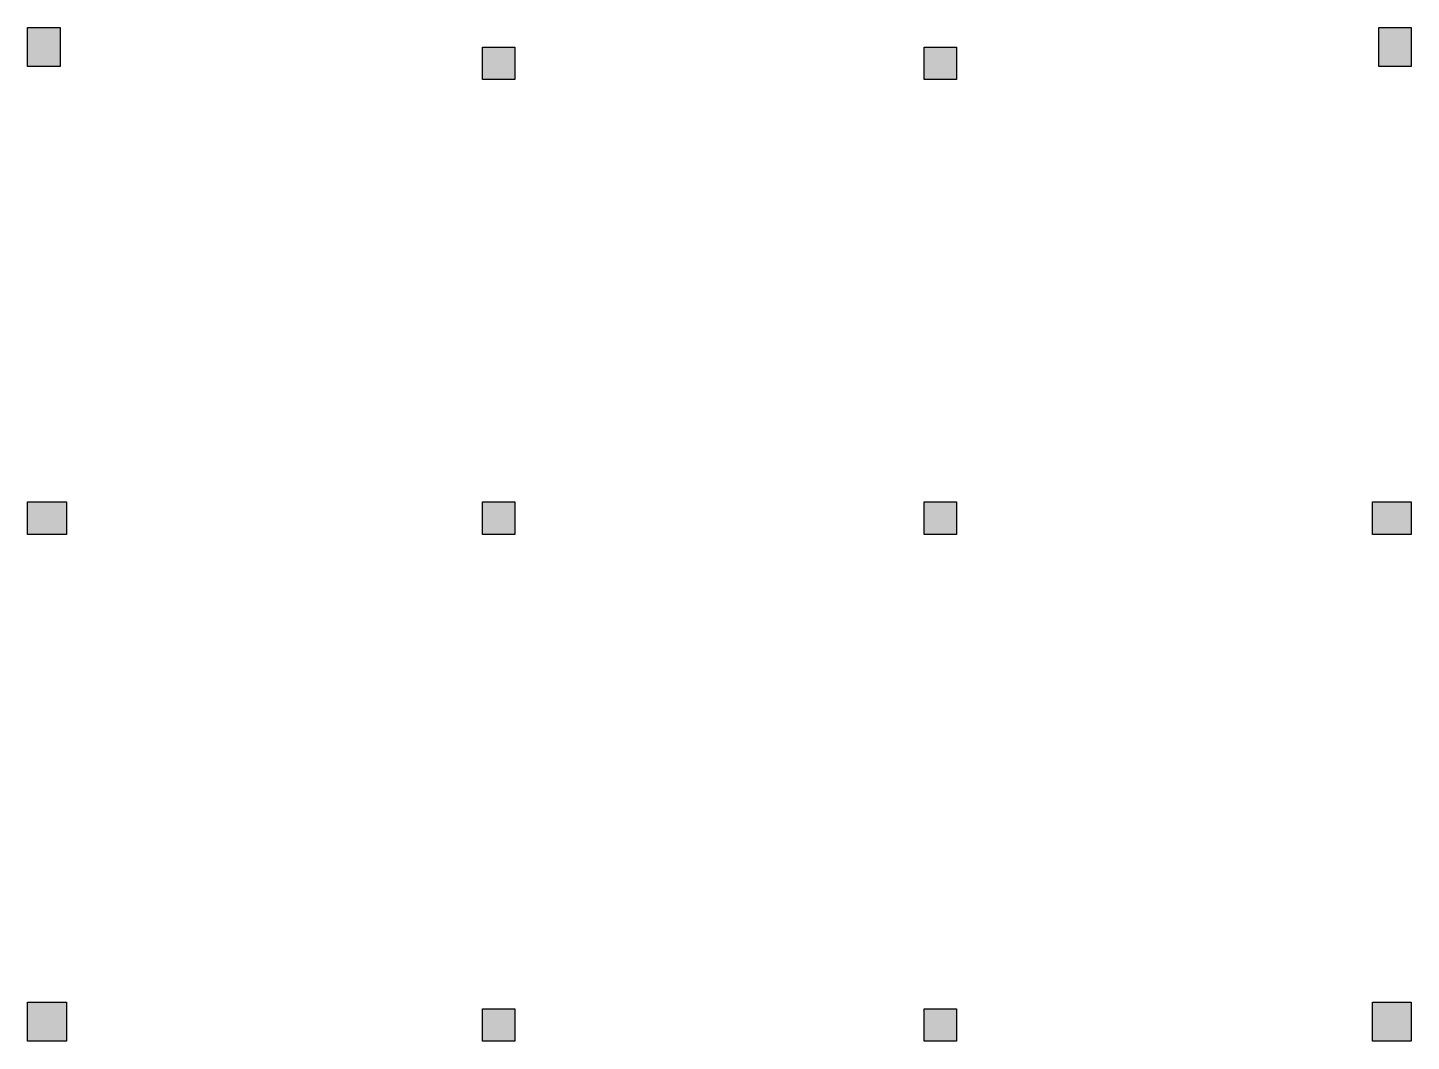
# Model space of a CAD drawing. Header units: millimetres. Extents: x 286481 to 307781, y 56914 to 72514.
import ezdxf

# ---------------------------------------------------------------- set-up
doc = ezdxf.new("R2010")
doc.units = ezdxf.units.MM
doc.header["$LTSCALE"] = 1000
doc.layers.add('S-COLU-HATCH', color=30, linetype='Continuous')
doc.layers.add('S-COLU-LINE1', color=6, linetype='Continuous')

msp = doc.modelspace()

# ---------------------------------------------------------------- hatches: boundary and pattern name
at = {"layer": 'S-COLU-HATCH'}
h = msp.add_hatch(color=0, dxfattribs=at)
h.dxf.hatch_style = 1
h.paths.add_polyline_path([(286481, 72514), (286981, 72514), (286981, 71914), (286481, 71914)])
h = msp.add_hatch(color=0, dxfattribs=at)
h.dxf.hatch_style = 1
h.paths.add_polyline_path([(307281, 72514), (307781, 72514), (307781, 71914), (307281, 71914)])
h = msp.add_hatch(color=0, dxfattribs=at)
h.dxf.hatch_style = 1
h.paths.add_polyline_path([(293481, 72214), (293981, 72214), (293981, 71714), (293481, 71714)])
h = msp.add_hatch(color=0, dxfattribs=at)
h.dxf.hatch_style = 1
h.paths.add_polyline_path([(300281, 72214), (300781, 72214), (300781, 71714), (300281, 71714)])
h = msp.add_hatch(color=0, dxfattribs=at)
h.dxf.hatch_style = 1
h.paths.add_polyline_path([(286481, 65214), (287081, 65214), (287081, 64714), (286481, 64714)])
h = msp.add_hatch(color=0, dxfattribs=at)
h.dxf.hatch_style = 1
h.paths.add_polyline_path([(293481, 65214), (293981, 65214), (293981, 64714), (293481, 64714)])
h = msp.add_hatch(color=0, dxfattribs=at)
h.dxf.hatch_style = 1
h.paths.add_polyline_path([(300281, 65214), (300781, 65214), (300781, 64714), (300281, 64714)])
h = msp.add_hatch(color=0, dxfattribs=at)
h.dxf.hatch_style = 1
h.paths.add_polyline_path([(307181, 65214), (307781, 65214), (307781, 64714), (307181, 64714)])
h = msp.add_hatch(color=0, dxfattribs=at)
h.dxf.hatch_style = 1
h.paths.add_polyline_path([(286481, 57514), (287081, 57514), (287081, 56914), (286481, 56914)])
h = msp.add_hatch(color=0, dxfattribs=at)
h.dxf.hatch_style = 1
h.paths.add_polyline_path([(307181, 57514), (307781, 57514), (307781, 56914), (307181, 56914)])
h = msp.add_hatch(color=0, dxfattribs=at)
h.dxf.hatch_style = 1
h.paths.add_polyline_path([(293481, 57414), (293981, 57414), (293981, 56914), (293481, 56914)])
h = msp.add_hatch(color=0, dxfattribs=at)
h.dxf.hatch_style = 1
h.paths.add_polyline_path([(300281, 57414), (300781, 57414), (300781, 56914), (300281, 56914)])

# ---------------------------------------------------------------- linework, layer by layer
at = {"layer": 'S-COLU-LINE1', "linetype": 'ByBlock'}
for points in [[(286481, 72514), (286981, 72514), (286981, 71914), (286481, 71914)], [(307281, 72514), (307781, 72514), (307781, 71914), (307281, 71914)], [(293481, 72214), (293981, 72214), (293981, 71714), (293481, 71714)], [(300281, 72214), (300781, 72214), (300781, 71714), (300281, 71714)], [(286481, 65214), (287081, 65214), (287081, 64714), (286481, 64714)], [(293481, 65214), (293981, 65214), (293981, 64714), (293481, 64714)], [(300281, 65214), (300781, 65214), (300781, 64714), (300281, 64714)], [(307181, 65214), (307781, 65214), (307781, 64714), (307181, 64714)], [(286481, 57514), (287081, 57514), (287081, 56914), (286481, 56914)], [(307181, 57514), (307781, 57514), (307781, 56914), (307181, 56914)], [(293481, 57414), (293981, 57414), (293981, 56914), (293481, 56914)], [(300281, 57414), (300781, 57414), (300781, 56914), (300281, 56914)]]:
    msp.add_lwpolyline(points, close=True, dxfattribs=at)

doc.saveas('drawing.dxf')
